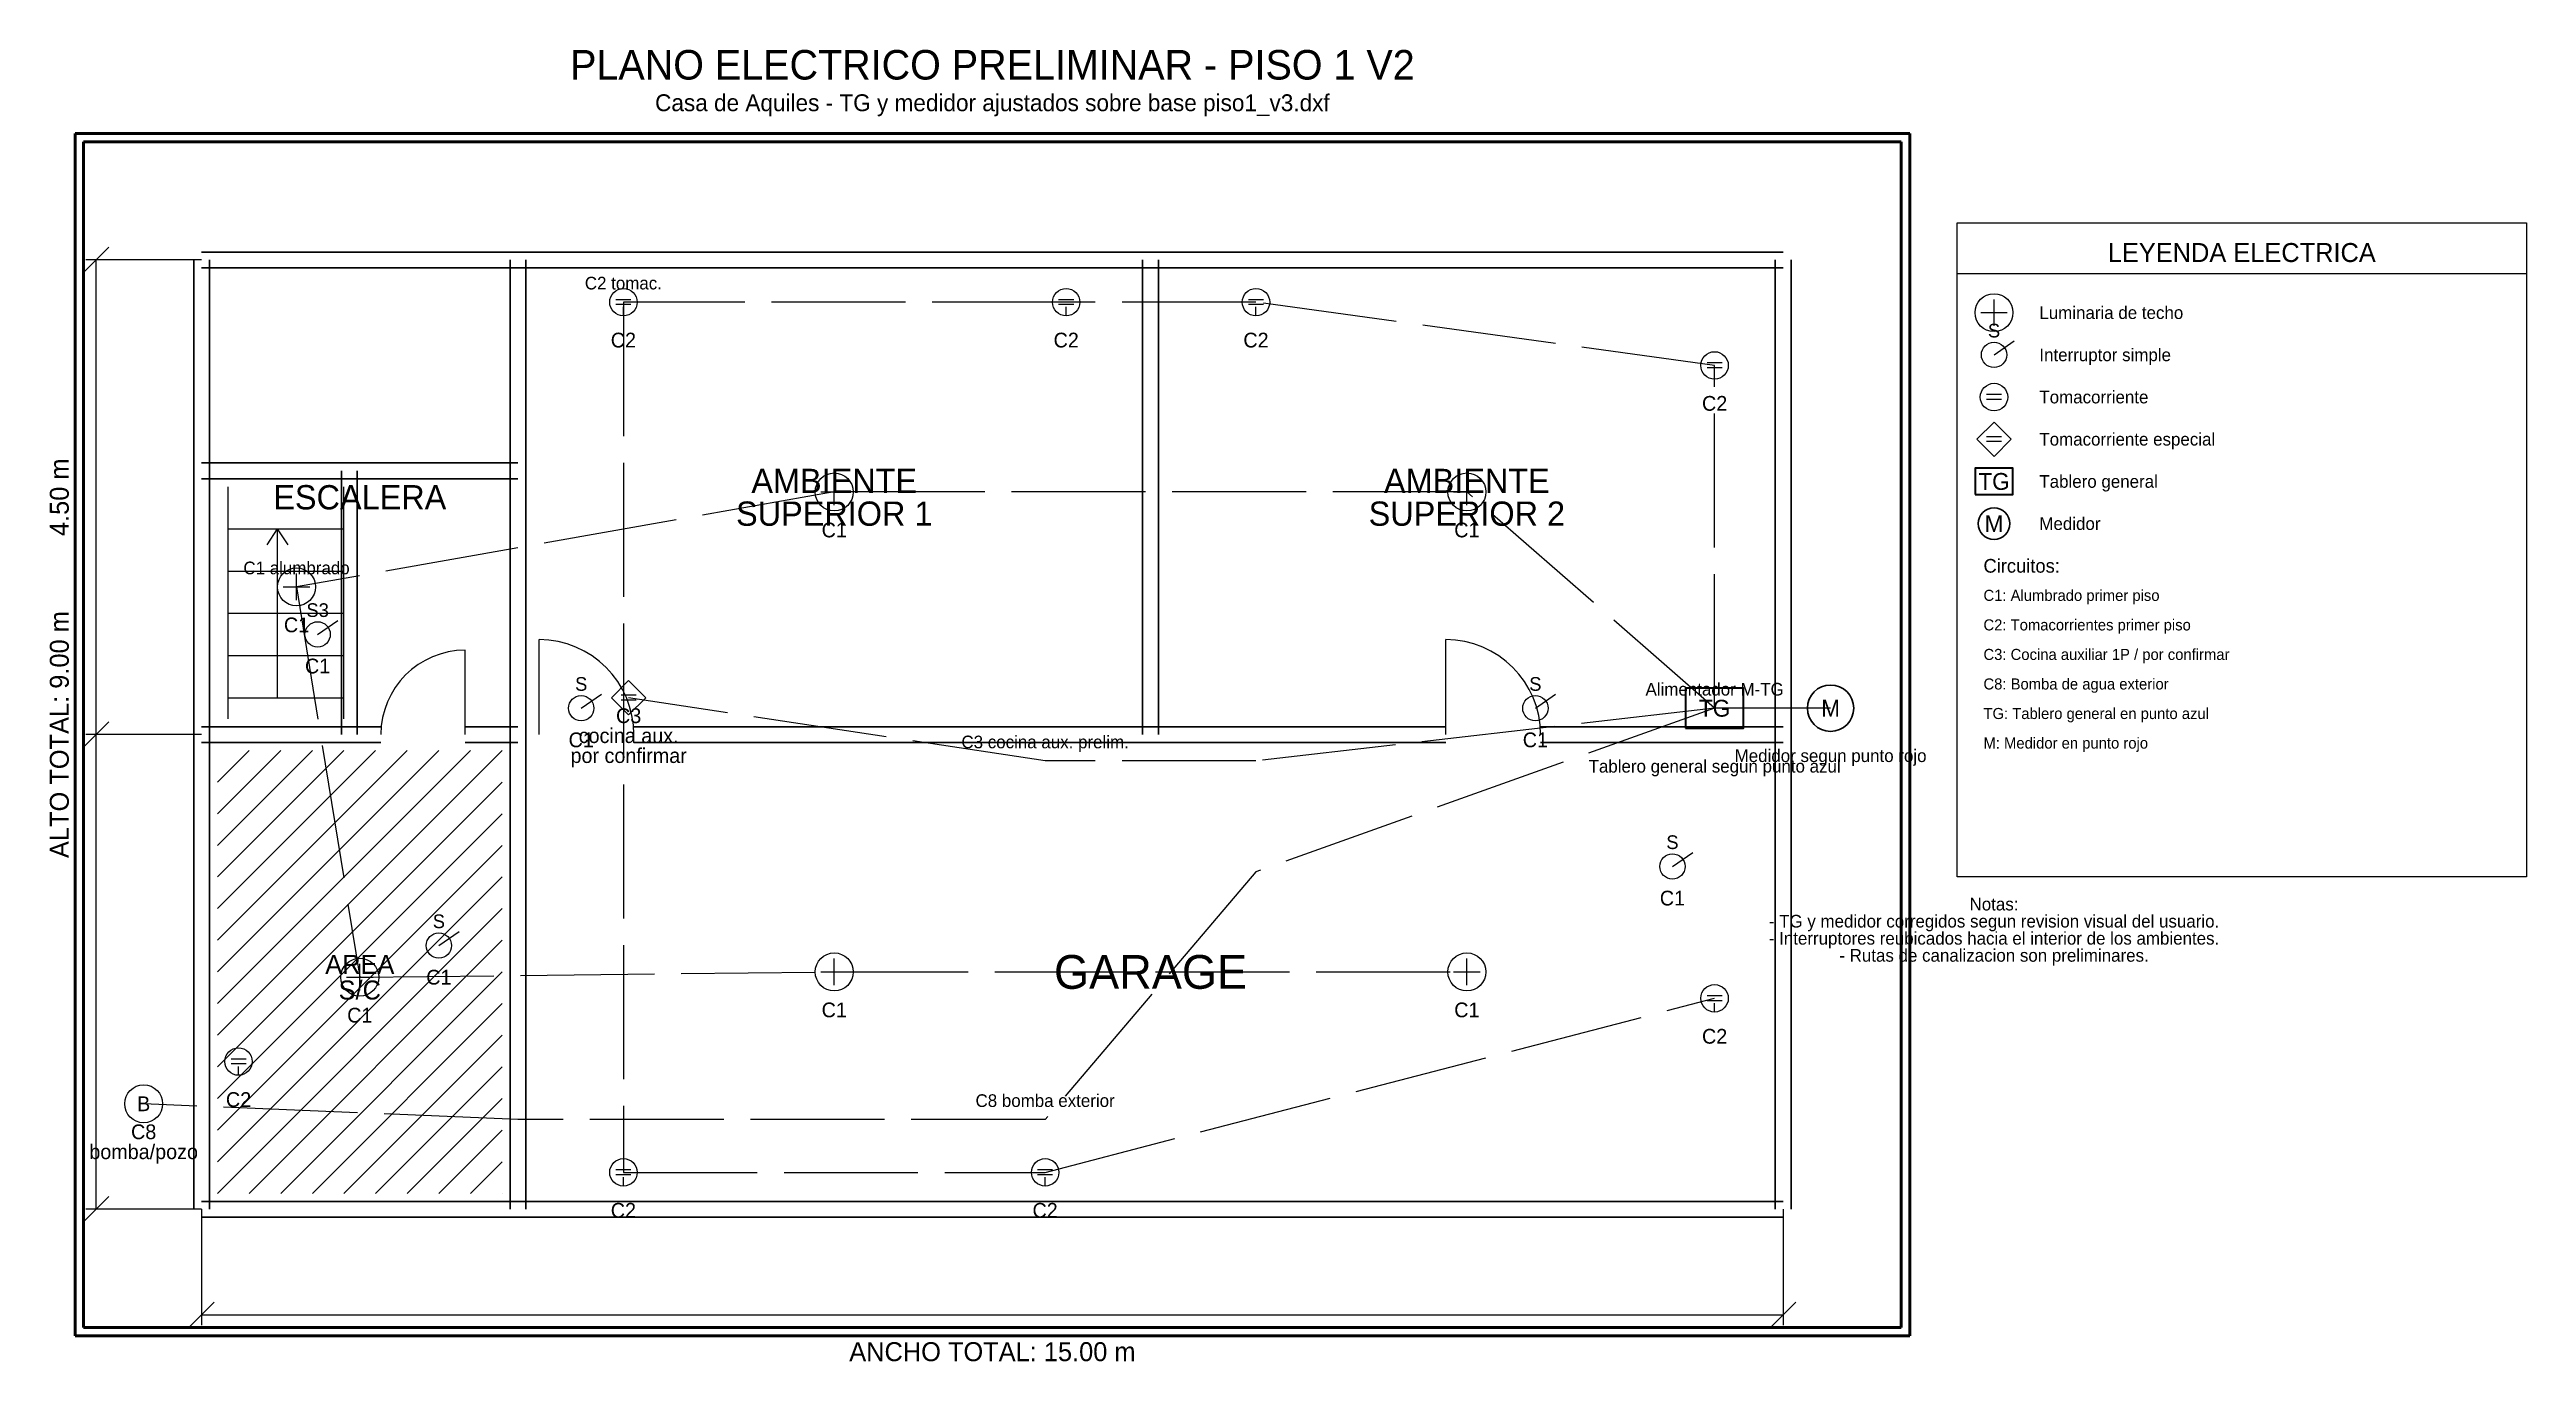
# Model space of a CAD drawing. Header units: metres. Extents: x -1.4 to 22, y -1.4 to 11.
import ezdxf
from ezdxf.enums import TextEntityAlignment as Align

# ---------------------------------------------------------------- set-up
doc = ezdxf.new("R2010")
doc.units = ezdxf.units.M
doc.linetypes.add('DASHED', pattern=[1.524, 1.27, -0.254])
for name, color, linetype, lineweight, true_color in [('ARQ_ANOTACIONES', 8, 'Continuous', 9, 0x555555), ('ARQ_ESCALERAS', 8, 'Continuous', 13, 0x555555), ('ARQ_MUROS', 7, 'Continuous', 30, 0x000000), ('ARQ_PUERTAS', 7, 'Continuous', 18, 0x000000), ('ARQ_TEXTOS', 8, 'Continuous', 13, 0x444444), ('ARQ_TRAMAS', 9, 'Continuous', 9, 0x999999), ('ELEC_CANALIZACION', 4, 'Continuous', 13, 0x009999), ('ELEC_CIRCUITO_C1', 4, 'Continuous', 18, 0xcc8a00), ('ELEC_CIRCUITO_C2', 4, 'Continuous', 18, 0x004c99), ('ELEC_CIRCUITO_C3', 4, 'Continuous', 18, 0x008cba), ('ELEC_CIRCUITO_C8', 4, 'Continuous', 18, 0x008000), ('ELEC_COTAS_REF', 8, 'Continuous', 9, 0x777777), ('ELEC_INTERRUPTORES', 3, 'Continuous', 25, 0x00a651), ('ELEC_LEYENDA', 7, 'Continuous', 18, 0x000000), ('ELEC_LUMINARIAS', 2, 'Continuous', 25, 0xffb000), ('ELEC_MEDIDOR', 6, 'Continuous', 30, 0x8a2be2), ('ELEC_TABLERO', 1, 'Continuous', 35, 0xcc0000), ('ELEC_TEXTOS', 7, 'Continuous', 13, 0x000000), ('ELEC_TOMACORRIENTES', 5, 'Continuous', 25, 0x0066cc), ('MARCO', 7, 'Continuous', 50, 0x000000)]:
    doc.layers.add(name, color=color, linetype=linetype, lineweight=lineweight, true_color=true_color)

msp = doc.modelspace()

# ---------------------------------------------------------------- linework, layer by layer
at = {"layer": 'ARQ_ESCALERAS'}
for p, q in [((0.25, 4.65), (0.25, 6.85)), ((1.35, 4.65), (1.35, 6.85)), ((0.25, 6.45), (1.35, 6.45)), ((0.62, 6.3), (0.72, 6.45)), ((0.72, 4.85), (0.72, 6.45)), ((0.82, 6.3), (0.72, 6.45)), ((0.25, 6.05), (1.35, 6.05)), ((0.25, 5.65), (1.35, 5.65)), ((0.25, 5.25), (1.35, 5.25)), ((0.25, 4.85), (1.35, 4.85))]:
    msp.add_line(p, q, dxfattribs=at)
at = {"layer": 'ARQ_MUROS'}
for p, q in [((-0.075, 9), (-0.075, 0)), ((15, 9.075), (0, 9.075)), ((0.075, 9), (0.075, 0)), ((2.925, 4.5), (2.925, 9)), ((3.075, 4.5), (3.075, 9)), ((8.925, 4.5), (8.925, 9)), ((9.075, 4.5), (9.075, 9)), ((14.925, 0), (14.925, 9)), ((15.075, 0), (15.075, 9)), ((15, 8.925), (0, 8.925)), ((0, 7.075), (3, 7.075)), ((0, 6.925), (3, 6.925)), ((1.325, 4.5), (1.325, 7)), ((1.475, 4.5), (1.475, 7)), ((0, 4.575), (1.7, 4.575)), ((2.5, 4.575), (3, 4.575)), ((2.925, 0), (2.925, 4.5)), ((3.075, 0), (3.075, 4.5)), ((4.1, 4.575), (11.8, 4.575)), ((12.7, 4.575), (15, 4.575)), ((0, 4.425), (1.7, 4.425)), ((2.5, 4.425), (3, 4.425)), ((4.1, 4.425), (11.8, 4.425)), ((12.7, 4.425), (15, 4.425)), ((0, 0.075), (15, 0.075)), ((0, -0.075), (15, -0.075))]:
    msp.add_line(p, q, dxfattribs=at)
at = {"layer": 'ARQ_PUERTAS'}
for p, q in [((2.5, 4.5), (2.5, 5.3)), ((3.2, 4.5), (3.2, 5.4)), ((11.8, 4.5), (11.8, 5.4))]:
    msp.add_line(p, q, dxfattribs=at)
for centre, radius, start, end in [((2.5, 4.5), 0.8, 90, 180), ((3.2, 4.5), 0.9, 0, 90), ((11.8, 4.5), 0.9, 0, 90)]:
    msp.add_arc(centre, radius, start, end, dxfattribs=at)
at = {"layer": 'ARQ_TRAMAS'}
for p, q in [((0.15, 4.05), (0.45, 4.35)), ((0.15, 3.75), (0.75, 4.35)), ((0.15, 3.45), (1.05, 4.35)), ((0.15, 3.15), (1.35, 4.35)), ((0.15, 2.85), (1.65, 4.35)), ((0.15, 2.55), (1.95, 4.35)), ((0.15, 2.25), (2.25, 4.35)), ((0.15, 1.95), (2.55, 4.35)), ((0.15, 1.65), (2.85, 4.35)), ((0.15, 1.35), (2.85, 4.05)), ((0.15, 1.05), (2.85, 3.75)), ((0.15, 0.75), (2.85, 3.45)), ((0.15, 0.45), (2.85, 3.15)), ((0.15, 0.15), (2.85, 2.85)), ((0.45, 0.15), (2.85, 2.55)), ((0.75, 0.15), (2.85, 2.25)), ((1.05, 0.15), (2.85, 1.95)), ((1.35, 0.15), (2.85, 1.65)), ((1.65, 0.15), (2.85, 1.35)), ((1.95, 0.15), (2.85, 1.05)), ((2.25, 0.15), (2.85, 0.75)), ((2.55, 0.15), (2.85, 0.45)), ((2.85, 0.15), (2.85, 0.15))]:
    msp.add_line(p, q, dxfattribs=at)
at = {"layer": 'ELEC_CANALIZACION', "linetype": 'DASHED'}
msp.add_lwpolyline([(15.45, 4.75), (14.35, 4.75)], dxfattribs=at)
at = {"layer": 'ELEC_CIRCUITO_C1', "linetype": 'DASHED'}
msp.add_lwpolyline([(14.35, 4.75), (12, 6.8), (6, 6.8), (0.9, 5.9), (1.5, 2.2), (6, 2.25), (12, 2.25)], dxfattribs=at)
at = {"layer": 'ELEC_CIRCUITO_C2', "linetype": 'DASHED'}
msp.add_lwpolyline([(14.35, 4.75), (14.35, 8), (10, 8.6), (8.2, 8.6), (4, 8.6), (4, 0.35), (8, 0.35), (14.35, 2)], dxfattribs=at)
at = {"layer": 'ELEC_CIRCUITO_C3', "linetype": 'DASHED'}
msp.add_lwpolyline([(14.35, 4.75), (10, 4.25), (8, 4.25), (4.05, 4.85)], dxfattribs=at)
at = {"layer": 'ELEC_CIRCUITO_C8', "linetype": 'DASHED'}
msp.add_lwpolyline([(14.35, 4.75), (10, 3.2), (8, 0.85), (3, 0.85), (-0.55, 1)], dxfattribs=at)
at = {"layer": 'ELEC_COTAS_REF'}
for p, q in [((-1.12, 8.88), (-0.88, 9.12)), ((-1.12, 8.88), (-0.88, 9.12)), ((0, 9), (-1.1, 9)), ((0, 9), (-1.1, 9)), ((-1, 0), (-1, 9)), ((-1, 4.5), (-1, 9)), ((-1.12, 4.38), (-0.88, 4.62)), ((0, 4.5), (-1.1, 4.5)), ((-1.12, -0.12), (-0.88, 0.12)), ((0, 0), (-1.1, 0)), ((0, 0), (0, -1.1)), ((15, 0), (15, -1.1)), ((-0.12, -1.12), (0.12, -0.88)), ((14.88, -1.12), (15.12, -0.88)), ((0, -1), (15, -1))]:
    msp.add_line(p, q, dxfattribs=at)
at = {"layer": 'ELEC_INTERRUPTORES'}
for p, q in [((17, 8.1), (17.192, 8.232)), ((1.1, 5.45), (1.292, 5.582)), ((3.6, 4.75), (3.792, 4.882)), ((12.65, 4.75), (12.842, 4.882)), ((13.95, 3.25), (14.142, 3.382)), ((2.25, 2.5), (2.442, 2.632))]:
    msp.add_line(p, q, dxfattribs=at)
for centre in [(17, 8.1), (1.1, 5.45), (3.6, 4.75), (12.65, 4.75), (13.95, 3.25), (2.25, 2.5)]:
    msp.add_circle(centre, 0.12, dxfattribs=at)
at = {"layer": 'ELEC_LEYENDA'}
msp.add_line((16.65, 8.87), (22.05, 8.87), dxfattribs=at)
msp.add_lwpolyline([(16.65, 9.35), (22.05, 9.35), (22.05, 3.15), (16.65, 3.15), (16.65, 9.35)], dxfattribs=at)
at = {"layer": 'ELEC_LUMINARIAS'}
for p, q in [((16.874, 8.5), (17.126, 8.5)), ((17, 8.374), (17, 8.626)), ((6, 6.674), (6, 6.926)), ((12, 6.674), (12, 6.926)), ((5.874, 6.8), (6.126, 6.8)), ((11.874, 6.8), (12.126, 6.8)), ((0.774, 5.9), (1.026, 5.9)), ((0.9, 5.774), (0.9, 6.026)), ((6, 2.124), (6, 2.376)), ((12, 2.124), (12, 2.376)), ((1.374, 2.2), (1.626, 2.2)), ((1.5, 2.074), (1.5, 2.326)), ((5.874, 2.25), (6.126, 2.25)), ((11.874, 2.25), (12.126, 2.25))]:
    msp.add_line(p, q, dxfattribs=at)
for centre in [(17, 8.5), (6, 6.8), (12, 6.8), (0.9, 5.9), (1.5, 2.2), (6, 2.25), (12, 2.25)]:
    msp.add_circle(centre, 0.18, dxfattribs=at)
at = {"layer": 'ELEC_MEDIDOR'}
for centre, radius in [((17, 6.5), 0.15), ((15.45, 4.75), 0.22)]:
    msp.add_circle(centre, radius, dxfattribs=at)
at = {"layer": 'ELEC_TABLERO'}
for points in [[(16.82, 6.775), (17.18, 6.775), (17.18, 7.025), (16.82, 7.025), (16.82, 6.775)], [(14.075, 4.56), (14.625, 4.56), (14.625, 4.94), (14.075, 4.94), (14.075, 4.56)]]:
    msp.add_lwpolyline(points, dxfattribs=at)
at = {"layer": 'ELEC_TOMACORRIENTES'}
for p, q in [((3.9285, 8.626), (4.0715, 8.626)), ((3.9285, 8.5805), (4.0715, 8.5805)), ((4, 8.4765), (4, 8.5545)), ((8.1285, 8.626), (8.2715, 8.626)), ((8.1285, 8.5805), (8.2715, 8.5805)), ((8.2, 8.4765), (8.2, 8.5545)), ((9.9285, 8.626), (10.0715, 8.626)), ((9.9285, 8.5805), (10.0715, 8.5805)), ((10, 8.4765), (10, 8.5545)), ((14.2785, 8.026), (14.4215, 8.026)), ((14.2785, 7.9805), (14.4215, 7.9805)), ((14.35, 7.8765), (14.35, 7.9545)), ((16.9285, 7.726), (17.0715, 7.726)), ((16.9285, 7.6805), (17.0715, 7.6805)), ((16.9285, 7.326), (17.0715, 7.326)), ((16.9285, 7.2805), (17.0715, 7.2805)), ((3.9785, 4.876), (4.1215, 4.876)), ((3.9785, 4.8305), (4.1215, 4.8305)), ((14.2785, 2.026), (14.4215, 2.026)), ((14.2785, 1.9805), (14.4215, 1.9805)), ((14.35, 1.8765), (14.35, 1.9545)), ((0.2785, 1.426), (0.4215, 1.426)), ((0.2785, 1.3805), (0.4215, 1.3805)), ((0.35, 1.2765), (0.35, 1.3545)), ((3.9285, 0.376), (4.0715, 0.376)), ((3.9285, 0.3305), (4.0715, 0.3305)), ((4, 0.2265), (4, 0.3045)), ((7.9285, 0.376), (8.0715, 0.376)), ((7.9285, 0.3305), (8.0715, 0.3305)), ((8, 0.2265), (8, 0.3045))]:
    msp.add_line(p, q, dxfattribs=at)
for points in [[(17, 7.4625), (17.1625, 7.3), (17, 7.1375), (16.8375, 7.3), (17, 7.4625)], [(4.05, 5.0125), (4.2125, 4.85), (4.05, 4.6875), (3.8875, 4.85), (4.05, 5.0125)]]:
    msp.add_lwpolyline(points, dxfattribs=at)
for centre, radius in [((4, 8.6), 0.13), ((8.2, 8.6), 0.13), ((10, 8.6), 0.13), ((14.35, 8), 0.13), ((17, 7.7), 0.13), ((14.35, 2), 0.13), ((0.35, 1.4), 0.13), ((-0.55, 1), 0.18), ((4, 0.35), 0.13), ((8, 0.35), 0.13)]:
    msp.add_circle(centre, radius, dxfattribs=at)
at = {"layer": 'MARCO'}
for p, q in [((16.2, 10.2), (-1.2, 10.2)), ((-1.2, 10.2), (-1.2, -1.2)), ((16.12, 10.12), (-1.12, 10.12)), ((-1.12, 10.12), (-1.12, -1.12)), ((16.12, -1.12), (16.12, 10.12)), ((16.2, -1.2), (16.2, 10.2)), ((-1.12, -1.12), (16.12, -1.12)), ((-1.2, -1.2), (16.2, -1.2))]:
    msp.add_line(p, q, dxfattribs=at)

# ---------------------------------------------------------------- texts
at = {"layer": 'ARQ_ANOTACIONES'}
for s, p in [('AREA', (1.5, 2.3215)), ('S/C', (1.5, 2.0785))]:
    msp.add_text(s, height=0.18, dxfattribs=at).set_placement(p, align=Align.MIDDLE_CENTER)
at = {"layer": 'ARQ_TEXTOS'}
for s, height, p in [('ESCALERA', 0.23, (1.5, 6.75)), ('AMBIENTE', 0.23, (6, 6.9052)), ('AMBIENTE', 0.23, (12, 6.9052)), ('SUPERIOR 1', 0.23, (6, 6.5947)), ('SUPERIOR 2', 0.23, (12, 6.5947)), ('GARAGE', 0.32, (9, 2.25))]:
    msp.add_text(s, height=height, dxfattribs=at).set_placement(p, align=Align.MIDDLE_CENTER)
at = {"layer": 'ELEC_COTAS_REF'}
for s, p in [('4.50 m', (-1.35, 6.75)), ('ALTO TOTAL: 9.00 m', (-1.35, 4.5))]:
    msp.add_text(s, height=0.18, rotation=90, dxfattribs=at).set_placement(p, align=Align.MIDDLE_CENTER)
msp.add_text('ANCHO TOTAL: 15.00 m', height=0.18, dxfattribs=at).set_placement((7.5, -1.35), align=Align.MIDDLE_CENTER)
at = {"layer": 'ELEC_TEXTOS'}
for s, height, p in [('PLANO ELECTRICO PRELIMINAR - PISO 1 V2', 0.28, (7.5, 10.85)), ('Casa de Aquiles - TG y medidor ajustados sobre base piso1_v3.dxf', 0.16, (7.5, 10.49)), ('LEYENDA ELECTRICA', 0.18, (19.35, 9.07)), ('C2 tomac.', 0.12, (4, 8.78)), ('C2', 0.14, (4, 8.24)), ('C2', 0.14, (8.2, 8.24)), ('C2', 0.14, (10, 8.24)), ('S', 0.13, (17, 8.33)), ('C2', 0.14, (14.35, 7.64)), ('TG', 0.16, (17, 6.9)), ('M', 0.16, (17, 6.5)), ('C1', 0.14, (6, 6.44)), ('C1', 0.14, (12, 6.44)), ('C1 alumbrado', 0.12, (0.9, 6.08)), ('S3', 0.13, (1.1, 5.68)), ('C1', 0.14, (0.9, 5.54)), ('C1', 0.14, (1.1, 5.15)), ('S', 0.13, (3.6, 4.98)), ('S', 0.13, (12.65, 4.98)), ('Alimentador M-TG', 0.12, (14.35, 4.93)), ('C3', 0.14, (4.05, 4.679)), ('TG', 0.16, (14.35, 4.75)), ('M', 0.16, (15.45, 4.75)), ('C1', 0.14, (3.6, 4.45)), ('cocina aux.', 0.14, (4.05, 4.49)), ('C3 cocina aux. prelim.', 0.12, (8, 4.43)), ('C1', 0.14, (12.65, 4.45)), ('por confirmar', 0.14, (4.05, 4.301)), ('Tablero general segun punto azul', 0.12, (14.35, 4.2)), ('Medidor segun punto rojo', 0.12, (15.45, 4.3)), ('S', 0.13, (13.95, 3.48)), ('C1', 0.14, (13.95, 2.95)), ('Notas:', 0.12, (17, 2.893)), ('S', 0.13, (2.25, 2.73)), ('- Interruptores reubicados hacia el interior de los ambientes.', 0.12, (17, 2.569)), ('- TG y medidor corregidos segun revision visual del usuario.', 0.12, (17, 2.731)), ('- Rutas de canalizacion son preliminares.', 0.12, (17, 2.407)), ('C1', 0.14, (2.25, 2.2)), ('C1', 0.14, (1.5, 1.84)), ('C1', 0.14, (6, 1.89)), ('C1', 0.14, (12, 1.89)), ('C2', 0.14, (14.35, 1.64)), ('B', 0.14, (-0.55, 1)), ('C2', 0.14, (0.35, 1.04)), ('C8 bomba exterior', 0.12, (8, 1.03)), ('C8', 0.14, (-0.55, 0.7345)), ('bomba/pozo', 0.14, (-0.55, 0.5455)), ('C2', 0.14, (4, -0.01)), ('C2', 0.14, (8, -0.01))]:
    msp.add_text(s, height=height, dxfattribs=at).set_placement(p, align=Align.MIDDLE_CENTER)
for s, height, p in [('Luminaria de techo', 0.12, (17.43, 8.5)), ('Interruptor simple', 0.12, (17.43, 8.1)), ('Tomacorriente', 0.12, (17.43, 7.7)), ('Tomacorriente especial', 0.12, (17.43, 7.3)), ('Tablero general', 0.12, (17.43, 6.9)), ('Medidor', 0.12, (17.43, 6.5)), ('Circuitos:', 0.13, (16.9, 6.1)), ('C1: Alumbrado primer piso', 0.105, (16.9, 5.82)), ('C2: Tomacorrientes primer piso', 0.105, (16.9, 5.54)), ('C3: Cocina auxiliar 1P / por confirmar', 0.105, (16.9, 5.26)), ('C8: Bomba de agua exterior', 0.105, (16.9, 4.98)), ('TG: Tablero general en punto azul', 0.105, (16.9, 4.7)), ('M: Medidor en punto rojo', 0.105, (16.9, 4.42))]:
    msp.add_text(s, height=height, dxfattribs=at).set_placement(p, align=Align.MIDDLE_LEFT)

doc.saveas('drawing.dxf')
